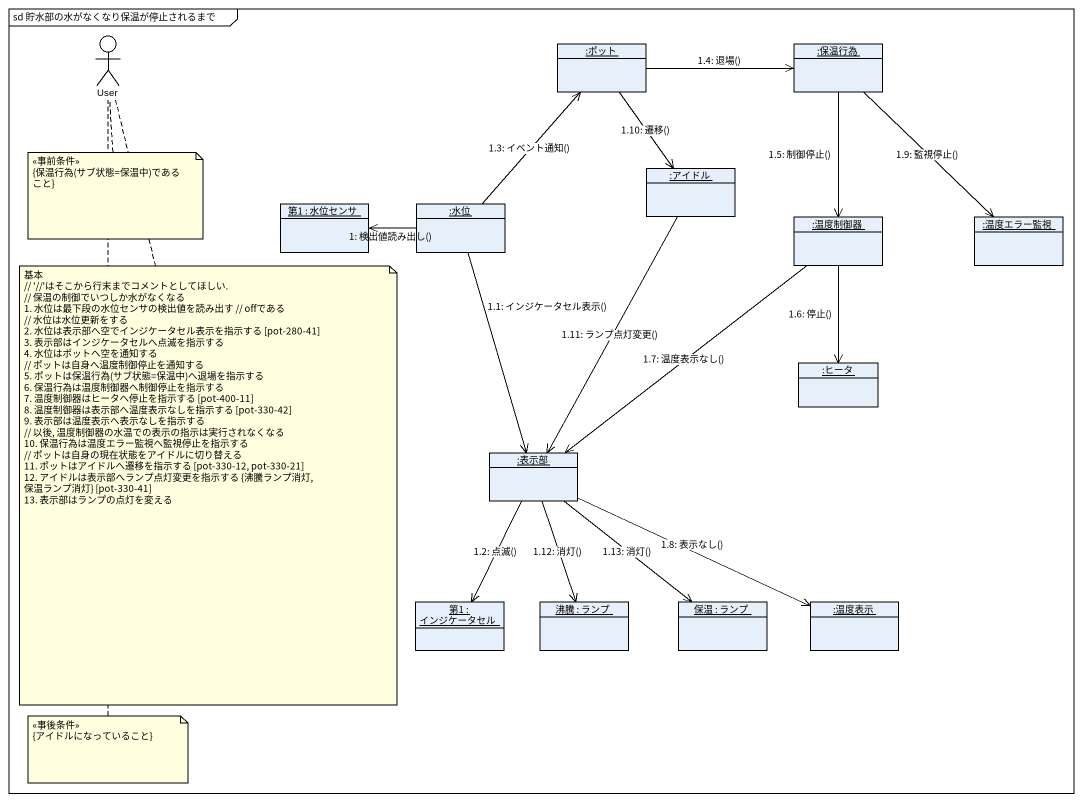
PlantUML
@startuml
mainframe sd 貯水部の水がなくなり保温が停止されるまで
allowmixing
hide circle
hide empty members
actor User
object ":ポット" as ポット
object ":保温行為" as 保温行為
object ":アイドル" as アイドル
object "第1 : 水位センサ" as 第1
object ":水位" as 水位
object ":温度制御器" as 温度制御器
object ":温度エラー監視" as 温度エラー監視
object ":ヒータ" as ヒータ
object ":表示部" as 表示部
object "第1 : インジケータセル" as 第1_2
object "沸騰 : ランプ" as 沸騰
object "保温 : ランプ" as 保温
object ":温度表示" as 温度表示
水位 -left-> 第1 : 1: 検出値読み出し()
水位 --> 表示部 : 1.1: インジケータセル表示()
表示部 --> 第1_2 : 1.2: 点滅()
水位 -up-> ポット : 1.3: イベント通知()
ポット -right-> 保温行為 : 1.4: 退場()
保温行為 --> 温度制御器 : 1.5: 制御停止()
温度制御器 --> ヒータ : 1.6: 停止()
温度制御器 --> 表示部 : 1.7: 温度表示なし()
表示部 -right-> 温度表示 : 1.8: 表示なし()
保温行為 --> 温度エラー監視 : 1.9: 監視停止()
ポット --> アイドル : 1.10: 遷移()
アイドル --> 表示部 : 1.11: ランプ点灯変更()
表示部 --> 沸騰 : 1.12: 消灯()
表示部 --> 保温 : 1.13: 消灯()
note bottom of User
  <<事前条件>>
  {保温行為(サブ状態=保温中)であること}
end note
note bottom of User
  基本
  ~// '~//'はそこから行末までコメントとしてほしい.
  // 保温の制御でいつしか水がなくなる
  1. 水位は最下段の水位センサの検出値を読み出す // offである
  // 水位は水位更新をする
  2. 水位は表示部へ空でインジケータセル表示を指示する [pot-280-41]
  3. 表示部はインジケータセルへ点滅を指示する
  4. 水位はポットへ空を通知する
  // ポットは自身へ温度制御停止を通知する
  5. ポットは保温行為(サブ状態=保温中)へ退場を指示する
  6. 保温行為は温度制御器へ制御停止を指示する
  7. 温度制御器はヒータへ停止を指示する [pot-400-11]
  8. 温度制御器は表示部へ温度表示なしを指示する [pot-330-42]
  9. 表示部は温度表示へ表示なしを指示する
  // 以後, 温度制御器の水温での表示の指示は実行されなくなる
  10. 保温行為は温度エラー監視へ監視停止を指示する
  // ポットは自身の現在状態をアイドルに切り替える
  11. ポットはアイドルへ遷移を指示する [pot-330-12, pot-330-21]
  12. アイドルは表示部へランプ点灯変更を指示する {沸騰ランプ消灯, 保温ランプ消灯} [pot-330-41]
  13. 表示部はランプの点灯を変える
end note
note bottom of User
  <<事後条件>>
  {アイドルになっていること}
end note
@enduml
